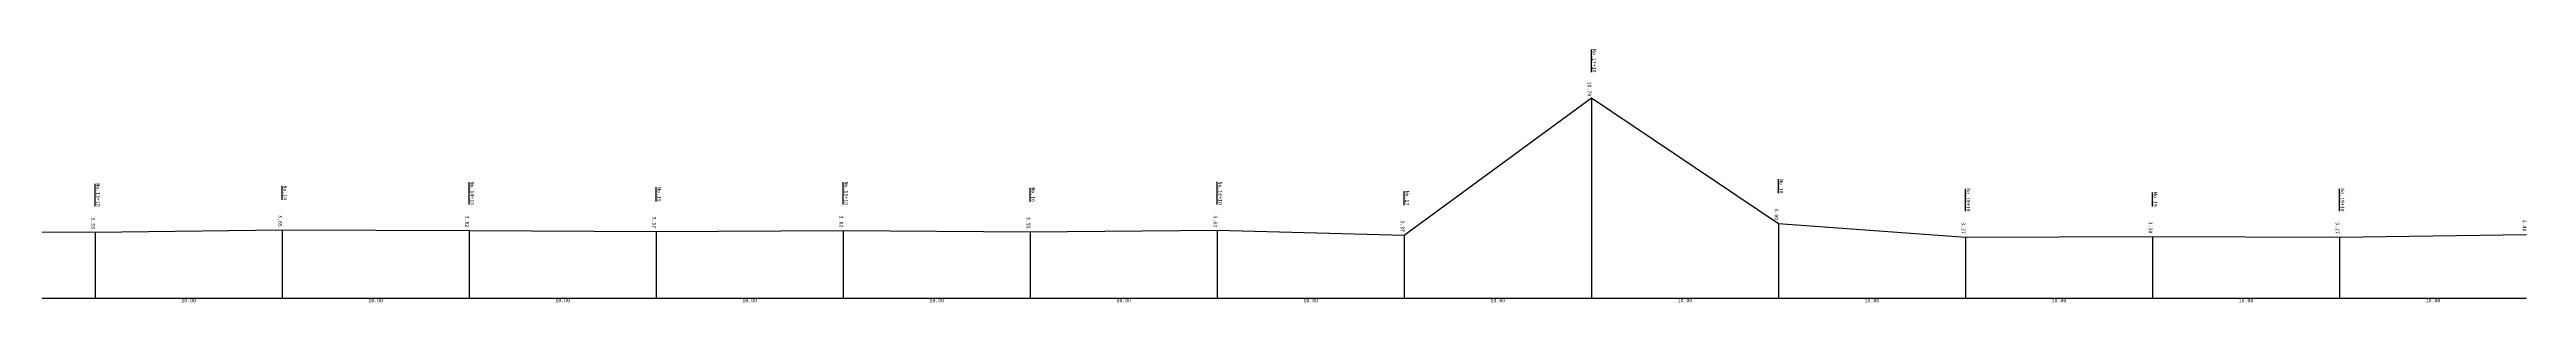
# Model space of a CAD drawing. Header units: metres. Extents: x 0 to 532260, y -203 to 13300.
# Drawn here: x 267561 to 399999, y -203 to 13300 of the extents above; entities that cross this region are included whole.
import ezdxf
from ezdxf.enums import TextEntityAlignment as Align

# ---------------------------------------------------------------- set-up
doc = ezdxf.new("R2010")
doc.units = ezdxf.units.M
doc.styles.add('STYLE1', font='msgothic.ttc')

msp = doc.modelspace()

# ---------------------------------------------------------------- linework, layer by layer
at = {"color": 5}
for p, q in [((350000, 12100), (350000, 13300)), ((270000, 4930), (270000, 6130)), ((280000, 5275), (280000, 6025)), ((290000, 5020), (290000, 6220)), ((300000, 5195), (300000, 5945)), ((310000, 5020), (310000, 6220)), ((320000, 5175), (320000, 5925)), ((330000, 5030), (330000, 6230)), ((340000, 4995), (340000, 5745)), ((360000, 5625), (360000, 6375)), ((370000, 4670), (370000, 5870)), ((380000, 4925), (380000, 5675)), ((390000, 4670), (390000, 5870))]:
    msp.add_line(p, q, dxfattribs=at)
for p, q in [((350000, 10700), (340000, 3370)), ((350000, 10700), (350000, 0)), ((360000, 4000), (350000, 10700)), ((360000, 4000), (360000, 0)), ((370000, 3270), (360000, 4000)), ((270000, 3530), (260000, 3550)), ((280000, 3650), (270000, 3530)), ((270000, 3530), (270000, 0)), ((280000, 3650), (280000, 0)), ((290000, 3620), (280000, 3650)), ((290000, 3620), (290000, 0)), ((300000, 3570), (290000, 3620)), ((310000, 3620), (300000, 3570)), ((300000, 3570), (300000, 0)), ((310000, 3620), (310000, 0)), ((320000, 3550), (310000, 3620)), ((330000, 3630), (320000, 3550)), ((320000, 3550), (320000, 0)), ((330000, 3630), (330000, 0)), ((340000, 3370), (330000, 3630)), ((340000, 3370), (340000, 0)), ((380000, 3300), (370000, 3270)), ((370000, 3270), (370000, 0)), ((380000, 3300), (380000, 0)), ((390000, 3270), (380000, 3300)), ((400000, 3400), (390000, 3270)), ((390000, 3270), (390000, 0)), ((270000, 0), (260000, 0)), ((270000, 0), (270000, 0)), ((280000, 0), (270000, 0)), ((280000, 0), (280000, 0)), ((290000, 0), (280000, 0)), ((290000, 0), (290000, 0)), ((300000, 0), (290000, 0)), ((300000, 0), (300000, 0)), ((310000, 0), (300000, 0)), ((310000, 0), (310000, 0)), ((320000, 0), (310000, 0)), ((320000, 0), (320000, 0)), ((330000, 0), (320000, 0)), ((330000, 0), (330000, 0)), ((340000, 0), (330000, 0)), ((340000, 0), (340000, 0)), ((350000, 0), (340000, 0)), ((350000, 0), (350000, 0)), ((360000, 0), (350000, 0)), ((360000, 0), (360000, 0)), ((370000, 0), (360000, 0)), ((370000, 0), (370000, 0)), ((380000, 0), (370000, 0)), ((380000, 0), (380000, 0)), ((390000, 0), (380000, 0)), ((390000, 0), (390000, 0)), ((400000, 0), (390000, 0))]:
    msp.add_line(p, q)

# ---------------------------------------------------------------- texts
at = {"color": 5, "style": 'STYLE1'}
for s, p in [('No.17+10', (350000, 12700)), ('No.13+10', (270000, 5530)), ('No.14', (280000, 5650)), ('No.14+10', (290000, 5620)), ('No.15', (300000, 5570)), ('No.15+10', (310000, 5620)), ('No.16', (320000, 5550)), ('No.16+10', (330000, 5630)), ('No.17', (340000, 5370)), ('No.18', (360000, 6000)), ('No.18+10', (370000, 5270)), ('No.19', (380000, 5300)), ('No.19+10', (390000, 5270))]:
    msp.add_text(s, height=200, rotation=-90, dxfattribs=at).set_placement(p, align=Align.BOTTOM_CENTER)
at = {"style": 'STYLE1'}
for s, p in [('10.70', (350000, 11200)), ('3.53', (270000, 4030)), ('3.65', (280000, 4150)), ('3.62', (290000, 4120)), ('3.57', (300000, 4070)), ('3.62', (310000, 4120)), ('3.55', (320000, 4050)), ('3.63', (330000, 4130)), ('3.37', (340000, 3870)), ('4.00', (360000, 4500)), ('3.27', (370000, 3770)), ('3.30', (380000, 3800)), ('3.27', (390000, 3770)), ('3.40', (400000, 3900))]:
    msp.add_text(s, height=200, rotation=-90, dxfattribs=at).set_placement(p, align=Align.TOP_CENTER)
for p in [(275000, 0), (285000, 0), (295000, 0), (305000, 0), (315000, 0), (325000, 0), (335000, 0), (345000, 0), (355000, 0), (365000, 0), (375000, 0), (385000, 0), (395000, 0)]:
    msp.add_text('10.00', height=200, dxfattribs=at).set_placement(p, align=Align.TOP_CENTER)

doc.saveas('drawing.dxf')
